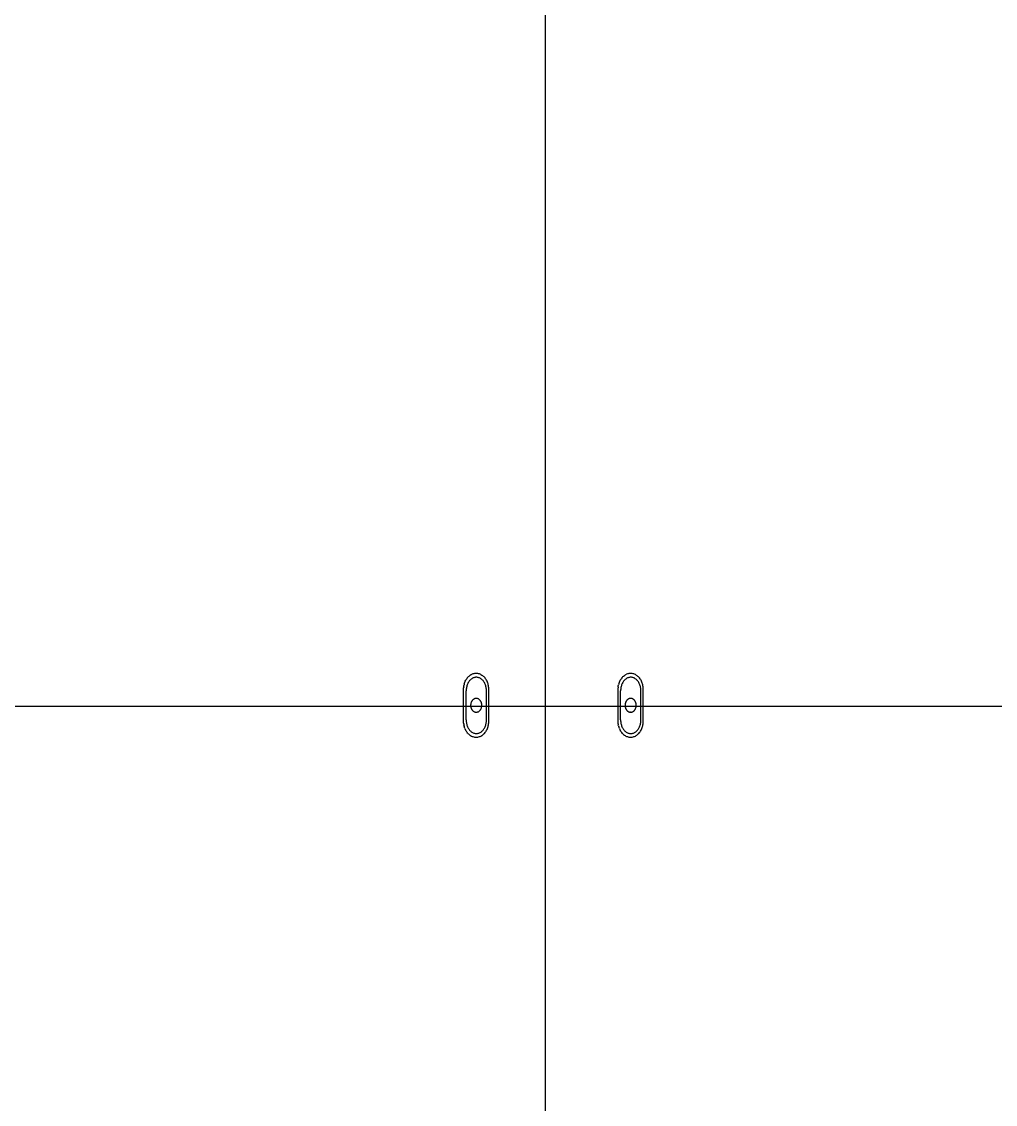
# Model space of a CAD drawing. Header units: metres. Extents: x 2754 to 3501, y 1112 to 1514.
# Drawn here: x 3341.671 to 3343.35, y 1421.043 to 1422.91 of the extents above; entities that cross this region are included whole.
import ezdxf

# ---------------------------------------------------------------- set-up
doc = ezdxf.new("R2010")
doc.units = ezdxf.units.M
doc.layers.add('AR-WALL', color=7, linetype='Continuous')

msp = doc.modelspace()

# ---------------------------------------------------------------- linework, layer by layer
at = {"layer": 'AR-WALL', "lineweight": 25}
for p, q in [((3342.57419, 1421.72894), (3342.57419, 1424.47214)), ((3342.43663, 1421.77429), (3342.43745, 1421.77571)), ((3342.43745, 1421.77571), (3342.43835, 1421.77707)), ((3342.43932, 1421.77834), (3342.43835, 1421.77707)), ((3342.43932, 1421.77834), (3342.44035, 1421.77954)), ((3342.44035, 1421.77954), (3342.44145, 1421.78065)), ((3342.44145, 1421.78065), (3342.4426, 1421.78167)), ((3342.4426, 1421.78167), (3342.4438, 1421.78259)), ((3342.44505, 1421.78342), (3342.4438, 1421.78259)), ((3342.44516, 1421.7756), (3342.44422, 1421.7747)), ((3342.44633, 1421.78414), (3342.44505, 1421.78342)), ((3342.44613, 1421.77641), (3342.44516, 1421.7756)), ((3342.44714, 1421.77714), (3342.44613, 1421.77641)), ((3342.44633, 1421.78414), (3342.44766, 1421.78476)), ((3342.44818, 1421.77778), (3342.44714, 1421.77714)), ((3342.44901, 1421.78527), (3342.44766, 1421.78476)), ((3342.44926, 1421.77833), (3342.44818, 1421.77778)), ((3342.45039, 1421.78566), (3342.44901, 1421.78527)), ((3342.45035, 1421.77878), (3342.44926, 1421.77833)), ((3342.45147, 1421.77913), (3342.45035, 1421.77878)), ((3342.45179, 1421.78595), (3342.45039, 1421.78566)), ((3342.4526, 1421.77938), (3342.45147, 1421.77913)), ((3342.45319, 1421.78612), (3342.45179, 1421.78595)), ((3342.45374, 1421.77953), (3342.4526, 1421.77938)), ((3342.45461, 1421.78618), (3342.45319, 1421.78612)), ((3342.45489, 1421.77958), (3342.45374, 1421.77953)), ((3342.45602, 1421.78612), (3342.45461, 1421.78618)), ((3342.45603, 1421.77953), (3342.45489, 1421.77958)), ((3342.45743, 1421.78595), (3342.45602, 1421.78612)), ((3342.45717, 1421.77938), (3342.45603, 1421.77953)), ((3342.4583, 1421.77913), (3342.45717, 1421.77938)), ((3342.45883, 1421.78566), (3342.45743, 1421.78595)), ((3342.45942, 1421.77878), (3342.4583, 1421.77913)), ((3342.46021, 1421.78527), (3342.45883, 1421.78566)), ((3342.46052, 1421.77833), (3342.45942, 1421.77878)), ((3342.46156, 1421.78476), (3342.46021, 1421.78527)), ((3342.46159, 1421.77778), (3342.46052, 1421.77833)), ((3342.46288, 1421.78414), (3342.46156, 1421.78476)), ((3342.46263, 1421.77714), (3342.46159, 1421.77778)), ((3342.46364, 1421.77641), (3342.46263, 1421.77714)), ((3342.46288, 1421.78414), (3342.46417, 1421.78342)), ((3342.46462, 1421.7756), (3342.46364, 1421.77641)), ((3342.46417, 1421.78342), (3342.46542, 1421.78259)), ((3342.46555, 1421.7747), (3342.46462, 1421.7756)), ((3342.46542, 1421.78259), (3342.46662, 1421.78167)), ((3342.46662, 1421.78167), (3342.46777, 1421.78065)), ((3342.46887, 1421.77954), (3342.46777, 1421.78065)), ((3342.4699, 1421.77834), (3342.46887, 1421.77954)), ((3342.47087, 1421.77707), (3342.4699, 1421.77834)), ((3342.47176, 1421.77571), (3342.47087, 1421.77707)), ((3342.47259, 1421.77429), (3342.47176, 1421.77571)), ((3342.70298, 1421.77429), (3342.7038, 1421.77571)), ((3342.7038, 1421.77571), (3342.7047, 1421.77707)), ((3342.70566, 1421.77834), (3342.7047, 1421.77707)), ((3342.70566, 1421.77834), (3342.7067, 1421.77954)), ((3342.7067, 1421.77954), (3342.70779, 1421.78065)), ((3342.70779, 1421.78065), (3342.70894, 1421.78167)), ((3342.70894, 1421.78167), (3342.71014, 1421.78259)), ((3342.71139, 1421.78342), (3342.71014, 1421.78259)), ((3342.7115, 1421.7756), (3342.71057, 1421.7747)), ((3342.71268, 1421.78414), (3342.71139, 1421.78342)), ((3342.71247, 1421.77641), (3342.7115, 1421.7756)), ((3342.71348, 1421.77714), (3342.71247, 1421.77641)), ((3342.71268, 1421.78414), (3342.714, 1421.78476)), ((3342.71453, 1421.77778), (3342.71348, 1421.77714)), ((3342.71536, 1421.78527), (3342.714, 1421.78476)), ((3342.7156, 1421.77833), (3342.71453, 1421.77778)), ((3342.71674, 1421.78566), (3342.71536, 1421.78527)), ((3342.7167, 1421.77878), (3342.7156, 1421.77833)), ((3342.71781, 1421.77913), (3342.7167, 1421.77878)), ((3342.71813, 1421.78595), (3342.71674, 1421.78566)), ((3342.71895, 1421.77938), (3342.71781, 1421.77913)), ((3342.71954, 1421.78612), (3342.71813, 1421.78595)), ((3342.72009, 1421.77953), (3342.71895, 1421.77938)), ((3342.72095, 1421.78618), (3342.71954, 1421.78612)), ((3342.72123, 1421.77958), (3342.72009, 1421.77953)), ((3342.72237, 1421.78612), (3342.72095, 1421.78618)), ((3342.72238, 1421.77953), (3342.72123, 1421.77958)), ((3342.72378, 1421.78595), (3342.72237, 1421.78612)), ((3342.72352, 1421.77938), (3342.72238, 1421.77953)), ((3342.72465, 1421.77913), (3342.72352, 1421.77938)), ((3342.72517, 1421.78566), (3342.72378, 1421.78595)), ((3342.72576, 1421.77878), (3342.72465, 1421.77913)), ((3342.72655, 1421.78527), (3342.72517, 1421.78566)), ((3342.72686, 1421.77833), (3342.72576, 1421.77878)), ((3342.7279, 1421.78476), (3342.72655, 1421.78527)), ((3342.72793, 1421.77778), (3342.72686, 1421.77833)), ((3342.72923, 1421.78414), (3342.7279, 1421.78476)), ((3342.72898, 1421.77714), (3342.72793, 1421.77778)), ((3342.72999, 1421.77641), (3342.72898, 1421.77714)), ((3342.72923, 1421.78414), (3342.73052, 1421.78342)), ((3342.73096, 1421.7756), (3342.72999, 1421.77641)), ((3342.73052, 1421.78342), (3342.73177, 1421.78259)), ((3342.73189, 1421.7747), (3342.73096, 1421.7756)), ((3342.73177, 1421.78259), (3342.73297, 1421.78167)), ((3342.73297, 1421.78167), (3342.73412, 1421.78065)), ((3342.73521, 1421.77954), (3342.73412, 1421.78065)), ((3342.73624, 1421.77834), (3342.73521, 1421.77954)), ((3342.73721, 1421.77707), (3342.73624, 1421.77834)), ((3342.73811, 1421.77571), (3342.73721, 1421.77707)), ((3342.73893, 1421.77429), (3342.73811, 1421.77571)), ((3342.43291, 1421.7421), (3342.43299, 1421.75943)), ((3342.43299, 1421.75943), (3342.43303, 1421.76118)), ((3342.43317, 1421.76293), (3342.43303, 1421.76118)), ((3342.43317, 1421.76293), (3342.4334, 1421.76465)), ((3342.4334, 1421.76465), (3342.43372, 1421.76636)), ((3342.43413, 1421.76803), (3342.43372, 1421.76636)), ((3342.43413, 1421.76803), (3342.43463, 1421.76967)), ((3342.43463, 1421.76967), (3342.43522, 1421.77126)), ((3342.43522, 1421.77126), (3342.43588, 1421.77281)), ((3342.43588, 1421.77281), (3342.43663, 1421.77429)), ((3342.43741, 1421.7575), (3342.43737, 1421.75595)), ((3342.43752, 1421.75904), (3342.43741, 1421.7575)), ((3342.43771, 1421.76056), (3342.43752, 1421.75904)), ((3342.43797, 1421.76207), (3342.43771, 1421.76056)), ((3342.4383, 1421.76355), (3342.43797, 1421.76207)), ((3342.4387, 1421.76499), (3342.4383, 1421.76355)), ((3342.43918, 1421.7664), (3342.4387, 1421.76499)), ((3342.43972, 1421.76777), (3342.43918, 1421.7664)), ((3342.44032, 1421.76908), (3342.43972, 1421.76777)), ((3342.44099, 1421.77034), (3342.44032, 1421.76908)), ((3342.44172, 1421.77153), (3342.44099, 1421.77034)), ((3342.4425, 1421.77266), (3342.44172, 1421.77153)), ((3342.44334, 1421.77372), (3342.4425, 1421.77266)), ((3342.44422, 1421.7747), (3342.44334, 1421.77372)), ((3342.46643, 1421.77372), (3342.46555, 1421.7747)), ((3342.46727, 1421.77266), (3342.46643, 1421.77372)), ((3342.46805, 1421.77153), (3342.46727, 1421.77266)), ((3342.46878, 1421.77034), (3342.46805, 1421.77153)), ((3342.46945, 1421.76908), (3342.46878, 1421.77034)), ((3342.47005, 1421.76777), (3342.46945, 1421.76908)), ((3342.47059, 1421.7664), (3342.47005, 1421.76777)), ((3342.47107, 1421.76499), (3342.47059, 1421.7664)), ((3342.47147, 1421.76355), (3342.47107, 1421.76499)), ((3342.4718, 1421.76207), (3342.47147, 1421.76355)), ((3342.47206, 1421.76056), (3342.4718, 1421.76207)), ((3342.47225, 1421.75904), (3342.47206, 1421.76056)), ((3342.47236, 1421.7575), (3342.47225, 1421.75904)), ((3342.4724, 1421.75595), (3342.47236, 1421.7575)), ((3342.47333, 1421.77281), (3342.47259, 1421.77429)), ((3342.474, 1421.77126), (3342.47333, 1421.77281)), ((3342.47459, 1421.76967), (3342.474, 1421.77126)), ((3342.47508, 1421.76803), (3342.47459, 1421.76967)), ((3342.47549, 1421.76636), (3342.47508, 1421.76803)), ((3342.47582, 1421.76465), (3342.47549, 1421.76636)), ((3342.47605, 1421.76293), (3342.47582, 1421.76465)), ((3342.47619, 1421.76118), (3342.47605, 1421.76293)), ((3342.47623, 1421.75943), (3342.47619, 1421.76118)), ((3342.47623, 1421.7421), (3342.47623, 1421.75943)), ((3342.69933, 1421.75943), (3342.69938, 1421.76118)), ((3342.69933, 1421.7421), (3342.69933, 1421.75943)), ((3342.69952, 1421.76293), (3342.69938, 1421.76118)), ((3342.69952, 1421.76293), (3342.69975, 1421.76465)), ((3342.69975, 1421.76465), (3342.70007, 1421.76636)), ((3342.70048, 1421.76803), (3342.70007, 1421.76636)), ((3342.70048, 1421.76803), (3342.70098, 1421.76967)), ((3342.70098, 1421.76967), (3342.70156, 1421.77126)), ((3342.70156, 1421.77126), (3342.70223, 1421.77281)), ((3342.70223, 1421.77281), (3342.70298, 1421.77429)), ((3342.70375, 1421.7575), (3342.70372, 1421.75595)), ((3342.70387, 1421.75904), (3342.70375, 1421.7575)), ((3342.70405, 1421.76056), (3342.70387, 1421.75904)), ((3342.70431, 1421.76207), (3342.70405, 1421.76056)), ((3342.70465, 1421.76355), (3342.70431, 1421.76207)), ((3342.70505, 1421.76499), (3342.70465, 1421.76355)), ((3342.70552, 1421.7664), (3342.70505, 1421.76499)), ((3342.70606, 1421.76777), (3342.70552, 1421.7664)), ((3342.70667, 1421.76908), (3342.70606, 1421.76777)), ((3342.70734, 1421.77034), (3342.70667, 1421.76908)), ((3342.70806, 1421.77153), (3342.70734, 1421.77034)), ((3342.70885, 1421.77266), (3342.70806, 1421.77153)), ((3342.70968, 1421.77372), (3342.70885, 1421.77266)), ((3342.71057, 1421.7747), (3342.70968, 1421.77372)), ((3342.73278, 1421.77372), (3342.73189, 1421.7747)), ((3342.73362, 1421.77266), (3342.73278, 1421.77372)), ((3342.7344, 1421.77153), (3342.73362, 1421.77266)), ((3342.73513, 1421.77034), (3342.7344, 1421.77153)), ((3342.73579, 1421.76908), (3342.73513, 1421.77034)), ((3342.7364, 1421.76777), (3342.73579, 1421.76908)), ((3342.73694, 1421.7664), (3342.7364, 1421.76777)), ((3342.73741, 1421.76499), (3342.73694, 1421.7664)), ((3342.73782, 1421.76355), (3342.73741, 1421.76499)), ((3342.73815, 1421.76207), (3342.73782, 1421.76355)), ((3342.73841, 1421.76056), (3342.73815, 1421.76207)), ((3342.7386, 1421.75904), (3342.73841, 1421.76056)), ((3342.73871, 1421.7575), (3342.7386, 1421.75904)), ((3342.73875, 1421.75595), (3342.73871, 1421.7575)), ((3342.73968, 1421.77281), (3342.73893, 1421.77429)), ((3342.74035, 1421.77126), (3342.73968, 1421.77281)), ((3342.74093, 1421.76967), (3342.74035, 1421.77126)), ((3342.74143, 1421.76803), (3342.74093, 1421.76967)), ((3342.74184, 1421.76636), (3342.74143, 1421.76803)), ((3342.74216, 1421.76465), (3342.74184, 1421.76636)), ((3342.74239, 1421.76293), (3342.74216, 1421.76465)), ((3342.74253, 1421.76118), (3342.74239, 1421.76293)), ((3342.74258, 1421.75943), (3342.74253, 1421.76118)), ((3342.74258, 1421.7421), (3342.74258, 1421.75943)), ((3342.43285, 1421.73355), (3342.43291, 1421.7421)), ((3342.43285, 1421.73355), (3342.43285, 1421.7421)), ((3342.43285, 1421.7421), (3342.43291, 1421.7421)), ((3342.43291, 1421.7421), (3342.43299, 1421.7421)), ((3342.43291, 1421.73355), (3342.43291, 1421.7421)), ((3342.43737, 1421.70607), (3342.43737, 1421.75595)), ((3342.44668, 1421.73781), (3342.44635, 1421.73715)), ((3342.44671, 1421.73781), (3342.44638, 1421.73715)), ((3342.44705, 1421.73844), (3342.44668, 1421.73781)), ((3342.44708, 1421.73844), (3342.44671, 1421.73781)), ((3342.44744, 1421.73904), (3342.44705, 1421.73844)), ((3342.44748, 1421.73904), (3342.44708, 1421.73844)), ((3342.44787, 1421.73961), (3342.44744, 1421.73904)), ((3342.44791, 1421.73961), (3342.44748, 1421.73904)), ((3342.44833, 1421.74014), (3342.44787, 1421.73961)), ((3342.44836, 1421.74014), (3342.44791, 1421.73961)), ((3342.44882, 1421.74064), (3342.44833, 1421.74014)), ((3342.44885, 1421.74064), (3342.44836, 1421.74014)), ((3342.44933, 1421.74109), (3342.44882, 1421.74064)), ((3342.44936, 1421.74109), (3342.44885, 1421.74064)), ((3342.44986, 1421.7415), (3342.44933, 1421.74109)), ((3342.4499, 1421.7415), (3342.44936, 1421.74109)), ((3342.4499, 1421.7415), (3342.44986, 1421.7415)), ((3342.45042, 1421.74187), (3342.4499, 1421.7415)), ((3342.45045, 1421.74187), (3342.45042, 1421.74187)), ((3342.45099, 1421.74219), (3342.45045, 1421.74187)), ((3342.45102, 1421.74219), (3342.45099, 1421.74219)), ((3342.45158, 1421.74246), (3342.45102, 1421.74219)), ((3342.45161, 1421.74246), (3342.45158, 1421.74246)), ((3342.45218, 1421.74269), (3342.45161, 1421.74246)), ((3342.45221, 1421.74269), (3342.45218, 1421.74269)), ((3342.4528, 1421.74286), (3342.45221, 1421.74269)), ((3342.45283, 1421.74286), (3342.4528, 1421.74286)), ((3342.45342, 1421.74299), (3342.45283, 1421.74286)), ((3342.45345, 1421.74299), (3342.45342, 1421.74299)), ((3342.45404, 1421.74307), (3342.45345, 1421.74299)), ((3342.45407, 1421.74307), (3342.45404, 1421.74307)), ((3342.45467, 1421.74309), (3342.45407, 1421.74307)), ((3342.4547, 1421.74309), (3342.45467, 1421.74309)), ((3342.45533, 1421.74307), (3342.4547, 1421.74309)), ((3342.45596, 1421.74299), (3342.45533, 1421.74307)), ((3342.45658, 1421.74286), (3342.45596, 1421.74299)), ((3342.45719, 1421.74269), (3342.45658, 1421.74286)), ((3342.45779, 1421.74246), (3342.45719, 1421.74269)), ((3342.45838, 1421.74219), (3342.45779, 1421.74246)), ((3342.45895, 1421.74187), (3342.45838, 1421.74219)), ((3342.45951, 1421.7415), (3342.45895, 1421.74187)), ((3342.46004, 1421.74109), (3342.45951, 1421.7415)), ((3342.46055, 1421.74064), (3342.46004, 1421.74109)), ((3342.46104, 1421.74014), (3342.46055, 1421.74064)), ((3342.4615, 1421.73961), (3342.46104, 1421.74014)), ((3342.46193, 1421.73904), (3342.4615, 1421.73961)), ((3342.46232, 1421.73844), (3342.46193, 1421.73904)), ((3342.46269, 1421.73781), (3342.46232, 1421.73844)), ((3342.46302, 1421.73715), (3342.46269, 1421.73781)), ((3342.4724, 1421.70607), (3342.4724, 1421.75595)), ((3342.47626, 1421.73496), (3342.47623, 1421.7421)), ((3342.69926, 1421.7421), (3342.6992, 1421.7421)), ((3342.6992, 1421.73355), (3342.6992, 1421.7421)), ((3342.69933, 1421.7421), (3342.69926, 1421.7421)), ((3342.69926, 1421.73355), (3342.69926, 1421.7421)), ((3342.69933, 1421.73355), (3342.69933, 1421.7421)), ((3342.70372, 1421.70607), (3342.70372, 1421.75595)), ((3342.71302, 1421.73781), (3342.71269, 1421.73715)), ((3342.71306, 1421.73781), (3342.71272, 1421.73715)), ((3342.71339, 1421.73844), (3342.71302, 1421.73781)), ((3342.71342, 1421.73844), (3342.71306, 1421.73781)), ((3342.71379, 1421.73904), (3342.71339, 1421.73844)), ((3342.71382, 1421.73904), (3342.71342, 1421.73844)), ((3342.71422, 1421.73961), (3342.71379, 1421.73904)), ((3342.71425, 1421.73961), (3342.71382, 1421.73904)), ((3342.71468, 1421.74014), (3342.71422, 1421.73961)), ((3342.71471, 1421.74014), (3342.71425, 1421.73961)), ((3342.71516, 1421.74064), (3342.71468, 1421.74014)), ((3342.7152, 1421.74064), (3342.71471, 1421.74014)), ((3342.71568, 1421.74109), (3342.71516, 1421.74064)), ((3342.71571, 1421.74109), (3342.7152, 1421.74064)), ((3342.71621, 1421.7415), (3342.71568, 1421.74109)), ((3342.71624, 1421.7415), (3342.71571, 1421.74109)), ((3342.71624, 1421.7415), (3342.71621, 1421.7415)), ((3342.71676, 1421.74187), (3342.71624, 1421.7415)), ((3342.7168, 1421.74187), (3342.71676, 1421.74187)), ((3342.71734, 1421.74219), (3342.7168, 1421.74187)), ((3342.71737, 1421.74219), (3342.71734, 1421.74219)), ((3342.71793, 1421.74246), (3342.71737, 1421.74219)), ((3342.71796, 1421.74246), (3342.71793, 1421.74246)), ((3342.71853, 1421.74269), (3342.71796, 1421.74246)), ((3342.71856, 1421.74269), (3342.71853, 1421.74269)), ((3342.71914, 1421.74286), (3342.71856, 1421.74269)), ((3342.71917, 1421.74286), (3342.71914, 1421.74286)), ((3342.71976, 1421.74299), (3342.71917, 1421.74286)), ((3342.71979, 1421.74299), (3342.71976, 1421.74299)), ((3342.72039, 1421.74307), (3342.71979, 1421.74299)), ((3342.72042, 1421.74307), (3342.72039, 1421.74307)), ((3342.72102, 1421.74309), (3342.72042, 1421.74307)), ((3342.72105, 1421.74309), (3342.72102, 1421.74309)), ((3342.72167, 1421.74307), (3342.72105, 1421.74309)), ((3342.7223, 1421.74299), (3342.72167, 1421.74307)), ((3342.72292, 1421.74286), (3342.7223, 1421.74299)), ((3342.72353, 1421.74269), (3342.72292, 1421.74286)), ((3342.72413, 1421.74246), (3342.72353, 1421.74269)), ((3342.72472, 1421.74219), (3342.72413, 1421.74246)), ((3342.7253, 1421.74187), (3342.72472, 1421.74219)), ((3342.72585, 1421.7415), (3342.7253, 1421.74187)), ((3342.72638, 1421.74109), (3342.72585, 1421.7415)), ((3342.7269, 1421.74064), (3342.72638, 1421.74109)), ((3342.72738, 1421.74014), (3342.7269, 1421.74064)), ((3342.72784, 1421.73961), (3342.72738, 1421.74014)), ((3342.72827, 1421.73904), (3342.72784, 1421.73961)), ((3342.72867, 1421.73844), (3342.72827, 1421.73904)), ((3342.72904, 1421.73781), (3342.72867, 1421.73844)), ((3342.72937, 1421.73715), (3342.72904, 1421.73781)), ((3342.73875, 1421.70607), (3342.73875, 1421.75595)), ((3342.74258, 1421.73355), (3342.74258, 1421.7421)), ((3347.70713, 1421.72894), (3338.65084, 1421.72894)), ((3342.43285, 1421.73355), (3342.43291, 1421.73355)), ((3342.43293, 1421.73257), (3342.43285, 1421.73355)), ((3342.43285, 1421.72922), (3342.43289, 1421.73091)), ((3342.43285, 1421.72464), (3342.43285, 1421.72922)), ((3342.43291, 1421.72922), (3342.43285, 1421.72922)), ((3342.43285, 1421.72464), (3342.43291, 1421.72464)), ((3342.43289, 1421.73091), (3342.43291, 1421.73192)), ((3342.43291, 1421.7299), (3342.43289, 1421.73091)), ((3342.43291, 1421.73355), (3342.43299, 1421.73355)), ((3342.43293, 1421.73257), (3342.43291, 1421.73355)), ((3342.43291, 1421.73192), (3342.43293, 1421.73257)), ((3342.43295, 1421.73091), (3342.43291, 1421.73192)), ((3342.43293, 1421.72925), (3342.43291, 1421.7299)), ((3342.43291, 1421.72922), (3342.43291, 1421.7299)), ((3342.43291, 1421.72464), (3342.43291, 1421.72922)), ((3342.43299, 1421.72922), (3342.43291, 1421.72922)), ((3342.43291, 1421.72464), (3342.43299, 1421.72464)), ((3342.43293, 1421.73257), (3342.43299, 1421.73327)), ((3342.43295, 1421.73091), (3342.43299, 1421.73238)), ((3342.43299, 1421.72944), (3342.43295, 1421.73091)), ((3342.43299, 1421.72922), (3342.43299, 1421.72944)), ((3342.43299, 1421.72464), (3342.43299, 1421.72922)), ((3342.43299, 1421.70298), (3342.43299, 1421.72464)), ((3342.44508, 1421.73198), (3342.44506, 1421.73121)), ((3342.44506, 1421.73121), (3342.44508, 1421.73043)), ((3342.44514, 1421.73276), (3342.44508, 1421.73198)), ((3342.44508, 1421.73043), (3342.44514, 1421.72966)), ((3342.44511, 1421.73198), (3342.44509, 1421.73121)), ((3342.44509, 1421.73121), (3342.44511, 1421.73043)), ((3342.44517, 1421.73276), (3342.44511, 1421.73198)), ((3342.44511, 1421.73043), (3342.44517, 1421.72966)), ((3342.44524, 1421.73353), (3342.44514, 1421.73276)), ((3342.44514, 1421.72966), (3342.44524, 1421.72889)), ((3342.44528, 1421.73353), (3342.44517, 1421.73276)), ((3342.44517, 1421.72966), (3342.44528, 1421.72889)), ((3342.44539, 1421.73428), (3342.44524, 1421.73353)), ((3342.44524, 1421.72889), (3342.44539, 1421.72813)), ((3342.44542, 1421.73428), (3342.44528, 1421.73353)), ((3342.44528, 1421.72889), (3342.44542, 1421.72813)), ((3342.44557, 1421.73503), (3342.44539, 1421.73428)), ((3342.44539, 1421.72813), (3342.44557, 1421.72739)), ((3342.4456, 1421.73503), (3342.44542, 1421.73428)), ((3342.44542, 1421.72813), (3342.4456, 1421.72739)), ((3342.44579, 1421.73576), (3342.44557, 1421.73503)), ((3342.44557, 1421.72739), (3342.44579, 1421.72666)), ((3342.44582, 1421.73576), (3342.4456, 1421.73503)), ((3342.4456, 1421.72739), (3342.44582, 1421.72666)), ((3342.44605, 1421.73646), (3342.44579, 1421.73576)), ((3342.44579, 1421.72666), (3342.44605, 1421.72595)), ((3342.44608, 1421.73646), (3342.44582, 1421.73576)), ((3342.44582, 1421.72666), (3342.44608, 1421.72595)), ((3342.44635, 1421.73715), (3342.44605, 1421.73646)), ((3342.44605, 1421.72595), (3342.44635, 1421.72526)), ((3342.44638, 1421.73715), (3342.44608, 1421.73646)), ((3342.44608, 1421.72595), (3342.44638, 1421.72526)), ((3342.44635, 1421.72526), (3342.44668, 1421.7246)), ((3342.44638, 1421.72526), (3342.44671, 1421.7246)), ((3342.44668, 1421.7246), (3342.44705, 1421.72397)), ((3342.44671, 1421.7246), (3342.44708, 1421.72397)), ((3342.44705, 1421.72397), (3342.44744, 1421.72337)), ((3342.44708, 1421.72397), (3342.44748, 1421.72337)), ((3342.44744, 1421.72337), (3342.44787, 1421.7228)), ((3342.44748, 1421.72337), (3342.44791, 1421.7228)), ((3342.44787, 1421.7228), (3342.44833, 1421.72227)), ((3342.44791, 1421.7228), (3342.44836, 1421.72227)), ((3342.44833, 1421.72227), (3342.44882, 1421.72178)), ((3342.44836, 1421.72227), (3342.44885, 1421.72178)), ((3342.44882, 1421.72178), (3342.44933, 1421.72133)), ((3342.44885, 1421.72178), (3342.44936, 1421.72133)), ((3342.44933, 1421.72133), (3342.44986, 1421.72091)), ((3342.44936, 1421.72133), (3342.4499, 1421.72091)), ((3342.44986, 1421.72091), (3342.4499, 1421.72091)), ((3342.4499, 1421.72091), (3342.45042, 1421.72055)), ((3342.45042, 1421.72055), (3342.45045, 1421.72055)), ((3342.45045, 1421.72055), (3342.45099, 1421.72023)), ((3342.45099, 1421.72023), (3342.45102, 1421.72023)), ((3342.45102, 1421.72023), (3342.45158, 1421.71995)), ((3342.45158, 1421.71995), (3342.45161, 1421.71995)), ((3342.45161, 1421.71995), (3342.45218, 1421.71973)), ((3342.45218, 1421.71973), (3342.45221, 1421.71973)), ((3342.45221, 1421.71973), (3342.4528, 1421.71955)), ((3342.45283, 1421.71955), (3342.4528, 1421.71955)), ((3342.45283, 1421.71955), (3342.45342, 1421.71942)), ((3342.45345, 1421.71942), (3342.45342, 1421.71942)), ((3342.45345, 1421.71942), (3342.45404, 1421.71935)), ((3342.45407, 1421.71935), (3342.45404, 1421.71935)), ((3342.45407, 1421.71935), (3342.45467, 1421.71932)), ((3342.4547, 1421.71932), (3342.45467, 1421.71932)), ((3342.4547, 1421.71932), (3342.45533, 1421.71935)), ((3342.45533, 1421.71935), (3342.45596, 1421.71942)), ((3342.45596, 1421.71942), (3342.45658, 1421.71955)), ((3342.45658, 1421.71955), (3342.45719, 1421.71973)), ((3342.45719, 1421.71973), (3342.45779, 1421.71995)), ((3342.45779, 1421.71995), (3342.45838, 1421.72023)), ((3342.45838, 1421.72023), (3342.45895, 1421.72055)), ((3342.45895, 1421.72055), (3342.45951, 1421.72091)), ((3342.45951, 1421.72091), (3342.46004, 1421.72133)), ((3342.46004, 1421.72133), (3342.46055, 1421.72178)), ((3342.46055, 1421.72178), (3342.46104, 1421.72227)), ((3342.46104, 1421.72227), (3342.4615, 1421.7228)), ((3342.4615, 1421.7228), (3342.46193, 1421.72337)), ((3342.46193, 1421.72337), (3342.46232, 1421.72397)), ((3342.46232, 1421.72397), (3342.46269, 1421.7246)), ((3342.46269, 1421.7246), (3342.46302, 1421.72526)), ((3342.46332, 1421.73646), (3342.46302, 1421.73715)), ((3342.46302, 1421.72526), (3342.46332, 1421.72595)), ((3342.46358, 1421.73576), (3342.46332, 1421.73646)), ((3342.46332, 1421.72595), (3342.46358, 1421.72666)), ((3342.4638, 1421.73503), (3342.46358, 1421.73576)), ((3342.46358, 1421.72666), (3342.4638, 1421.72739)), ((3342.46398, 1421.73428), (3342.4638, 1421.73503)), ((3342.4638, 1421.72739), (3342.46398, 1421.72813)), ((3342.46413, 1421.73353), (3342.46398, 1421.73428)), ((3342.46398, 1421.72813), (3342.46413, 1421.72889)), ((3342.46423, 1421.73276), (3342.46413, 1421.73353)), ((3342.46413, 1421.72889), (3342.46423, 1421.72966)), ((3342.46429, 1421.73198), (3342.46423, 1421.73276)), ((3342.46423, 1421.72966), (3342.46429, 1421.73043)), ((3342.46431, 1421.73121), (3342.46429, 1421.73198)), ((3342.46429, 1421.73043), (3342.46431, 1421.73121)), ((3342.47623, 1421.73488), (3342.47626, 1421.73496)), ((3342.47623, 1421.73355), (3342.47623, 1421.73488)), ((3342.47623, 1421.72922), (3342.47623, 1421.73355)), ((3342.47623, 1421.72464), (3342.47623, 1421.72922)), ((3342.47623, 1421.70298), (3342.47623, 1421.72464)), ((3342.57419, 1417.91894), (3342.57419, 1421.72894)), ((3342.6992, 1421.72922), (3342.6992, 1421.73355)), ((3342.69926, 1421.73355), (3342.6992, 1421.73355)), ((3342.6992, 1421.72464), (3342.6992, 1421.72922)), ((3342.69926, 1421.72922), (3342.6992, 1421.72922)), ((3342.69926, 1421.72464), (3342.6992, 1421.72464)), ((3342.69926, 1421.72922), (3342.69926, 1421.73355)), ((3342.69933, 1421.73355), (3342.69926, 1421.73355)), ((3342.69926, 1421.72464), (3342.69926, 1421.72922)), ((3342.69933, 1421.72922), (3342.69926, 1421.72922)), ((3342.69933, 1421.72464), (3342.69926, 1421.72464)), ((3342.69933, 1421.72922), (3342.69933, 1421.73355)), ((3342.69933, 1421.72464), (3342.69933, 1421.72922)), ((3342.69933, 1421.70298), (3342.69933, 1421.72464)), ((3342.71143, 1421.73198), (3342.7114, 1421.73121)), ((3342.7114, 1421.73121), (3342.71143, 1421.73043)), ((3342.71149, 1421.73276), (3342.71143, 1421.73198)), ((3342.71143, 1421.73043), (3342.71149, 1421.72966)), ((3342.71146, 1421.73198), (3342.71144, 1421.73121)), ((3342.71144, 1421.73121), (3342.71146, 1421.73043)), ((3342.71152, 1421.73276), (3342.71146, 1421.73198)), ((3342.71146, 1421.73043), (3342.71152, 1421.72966)), ((3342.71159, 1421.73353), (3342.71149, 1421.73276)), ((3342.71149, 1421.72966), (3342.71159, 1421.72889)), ((3342.71162, 1421.73353), (3342.71152, 1421.73276)), ((3342.71152, 1421.72966), (3342.71162, 1421.72889)), ((3342.71173, 1421.73428), (3342.71159, 1421.73353)), ((3342.71159, 1421.72889), (3342.71173, 1421.72813)), ((3342.71176, 1421.73428), (3342.71162, 1421.73353)), ((3342.71162, 1421.72889), (3342.71176, 1421.72813)), ((3342.71191, 1421.73503), (3342.71173, 1421.73428)), ((3342.71173, 1421.72813), (3342.71191, 1421.72739)), ((3342.71195, 1421.73503), (3342.71176, 1421.73428)), ((3342.71176, 1421.72813), (3342.71195, 1421.72739)), ((3342.71214, 1421.73576), (3342.71191, 1421.73503)), ((3342.71191, 1421.72739), (3342.71214, 1421.72666)), ((3342.71217, 1421.73576), (3342.71195, 1421.73503)), ((3342.71195, 1421.72739), (3342.71217, 1421.72666)), ((3342.7124, 1421.73646), (3342.71214, 1421.73576)), ((3342.71214, 1421.72666), (3342.7124, 1421.72595)), ((3342.71243, 1421.73646), (3342.71217, 1421.73576)), ((3342.71217, 1421.72666), (3342.71243, 1421.72595)), ((3342.71269, 1421.73715), (3342.7124, 1421.73646)), ((3342.7124, 1421.72595), (3342.71269, 1421.72526)), ((3342.71272, 1421.73715), (3342.71243, 1421.73646)), ((3342.71243, 1421.72595), (3342.71272, 1421.72526)), ((3342.71269, 1421.72526), (3342.71302, 1421.7246)), ((3342.71272, 1421.72526), (3342.71306, 1421.7246)), ((3342.71302, 1421.7246), (3342.71339, 1421.72397)), ((3342.71306, 1421.7246), (3342.71342, 1421.72397)), ((3342.71339, 1421.72397), (3342.71379, 1421.72337)), ((3342.71342, 1421.72397), (3342.71382, 1421.72337)), ((3342.71379, 1421.72337), (3342.71422, 1421.7228)), ((3342.71382, 1421.72337), (3342.71425, 1421.7228)), ((3342.71422, 1421.7228), (3342.71468, 1421.72227)), ((3342.71425, 1421.7228), (3342.71471, 1421.72227)), ((3342.71468, 1421.72227), (3342.71516, 1421.72178)), ((3342.71471, 1421.72227), (3342.7152, 1421.72178)), ((3342.71516, 1421.72178), (3342.71568, 1421.72133)), ((3342.7152, 1421.72178), (3342.71571, 1421.72133)), ((3342.71568, 1421.72133), (3342.71621, 1421.72091)), ((3342.71571, 1421.72133), (3342.71624, 1421.72091)), ((3342.71621, 1421.72091), (3342.71624, 1421.72091)), ((3342.71624, 1421.72091), (3342.71676, 1421.72055)), ((3342.71676, 1421.72055), (3342.7168, 1421.72055)), ((3342.7168, 1421.72055), (3342.71734, 1421.72023)), ((3342.71734, 1421.72023), (3342.71737, 1421.72023)), ((3342.71737, 1421.72023), (3342.71793, 1421.71995)), ((3342.71793, 1421.71995), (3342.71796, 1421.71995)), ((3342.71796, 1421.71995), (3342.71853, 1421.71973)), ((3342.71853, 1421.71973), (3342.71856, 1421.71973)), ((3342.71856, 1421.71973), (3342.71914, 1421.71955)), ((3342.71917, 1421.71955), (3342.71914, 1421.71955)), ((3342.71917, 1421.71955), (3342.71976, 1421.71942)), ((3342.71979, 1421.71942), (3342.71976, 1421.71942)), ((3342.71979, 1421.71942), (3342.72039, 1421.71935)), ((3342.72042, 1421.71935), (3342.72039, 1421.71935)), ((3342.72042, 1421.71935), (3342.72102, 1421.71932)), ((3342.72105, 1421.71932), (3342.72102, 1421.71932)), ((3342.72105, 1421.71932), (3342.72167, 1421.71935)), ((3342.72167, 1421.71935), (3342.7223, 1421.71942)), ((3342.7223, 1421.71942), (3342.72292, 1421.71955)), ((3342.72292, 1421.71955), (3342.72353, 1421.71973)), ((3342.72353, 1421.71973), (3342.72413, 1421.71995)), ((3342.72413, 1421.71995), (3342.72472, 1421.72023)), ((3342.72472, 1421.72023), (3342.7253, 1421.72055)), ((3342.7253, 1421.72055), (3342.72585, 1421.72091)), ((3342.72585, 1421.72091), (3342.72638, 1421.72133)), ((3342.72638, 1421.72133), (3342.7269, 1421.72178)), ((3342.7269, 1421.72178), (3342.72738, 1421.72227)), ((3342.72738, 1421.72227), (3342.72784, 1421.7228)), ((3342.72784, 1421.7228), (3342.72827, 1421.72337)), ((3342.72827, 1421.72337), (3342.72867, 1421.72397)), ((3342.72867, 1421.72397), (3342.72904, 1421.7246)), ((3342.72904, 1421.7246), (3342.72937, 1421.72526)), ((3342.72966, 1421.73646), (3342.72937, 1421.73715)), ((3342.72937, 1421.72526), (3342.72966, 1421.72595)), ((3342.72992, 1421.73576), (3342.72966, 1421.73646)), ((3342.72966, 1421.72595), (3342.72992, 1421.72666)), ((3342.73015, 1421.73503), (3342.72992, 1421.73576)), ((3342.72992, 1421.72666), (3342.73015, 1421.72739)), ((3342.73033, 1421.73428), (3342.73015, 1421.73503)), ((3342.73015, 1421.72739), (3342.73033, 1421.72813)), ((3342.73047, 1421.73353), (3342.73033, 1421.73428)), ((3342.73033, 1421.72813), (3342.73047, 1421.72889)), ((3342.73057, 1421.73276), (3342.73047, 1421.73353)), ((3342.73047, 1421.72889), (3342.73057, 1421.72966)), ((3342.73064, 1421.73198), (3342.73057, 1421.73276)), ((3342.73057, 1421.72966), (3342.73064, 1421.73043)), ((3342.73066, 1421.73121), (3342.73064, 1421.73198)), ((3342.73064, 1421.73043), (3342.73066, 1421.73121)), ((3342.74258, 1421.72922), (3342.74258, 1421.73355)), ((3342.74258, 1421.72464), (3342.74258, 1421.72922)), ((3342.74258, 1421.70298), (3342.74258, 1421.72464)), ((3342.43303, 1421.70123), (3342.43299, 1421.70298)), ((3342.43317, 1421.69949), (3342.43303, 1421.70123)), ((3342.43737, 1421.70607), (3342.43741, 1421.70452)), ((3342.43741, 1421.70452), (3342.43752, 1421.70298)), ((3342.43752, 1421.70298), (3342.43771, 1421.70146)), ((3342.43771, 1421.70146), (3342.43797, 1421.69995)), ((3342.4718, 1421.69995), (3342.47206, 1421.70146)), ((3342.47206, 1421.70146), (3342.47225, 1421.70298)), ((3342.47225, 1421.70298), (3342.47236, 1421.70452)), ((3342.47236, 1421.70452), (3342.4724, 1421.70607)), ((3342.47605, 1421.69949), (3342.47619, 1421.70123)), ((3342.47619, 1421.70123), (3342.47623, 1421.70298)), ((3342.69938, 1421.70123), (3342.69933, 1421.70298)), ((3342.69952, 1421.69949), (3342.69938, 1421.70123)), ((3342.70372, 1421.70607), (3342.70375, 1421.70452)), ((3342.70375, 1421.70452), (3342.70387, 1421.70298)), ((3342.70387, 1421.70298), (3342.70405, 1421.70146)), ((3342.70405, 1421.70146), (3342.70431, 1421.69995)), ((3342.73815, 1421.69995), (3342.73841, 1421.70146)), ((3342.73841, 1421.70146), (3342.7386, 1421.70298)), ((3342.7386, 1421.70298), (3342.73871, 1421.70452)), ((3342.73871, 1421.70452), (3342.73875, 1421.70607)), ((3342.74239, 1421.69949), (3342.74253, 1421.70123)), ((3342.74253, 1421.70123), (3342.74258, 1421.70298)), ((3342.43317, 1421.69949), (3342.4334, 1421.69776)), ((3342.43372, 1421.69606), (3342.4334, 1421.69776)), ((3342.43372, 1421.69606), (3342.43413, 1421.69438)), ((3342.43463, 1421.69275), (3342.43413, 1421.69438)), ((3342.43522, 1421.69115), (3342.43463, 1421.69275)), ((3342.43522, 1421.69115), (3342.43588, 1421.68961)), ((3342.43588, 1421.68961), (3342.43663, 1421.68812)), ((3342.43745, 1421.6867), (3342.43663, 1421.68812)), ((3342.43835, 1421.68535), (3342.43745, 1421.6867)), ((3342.43797, 1421.69995), (3342.4383, 1421.69847)), ((3342.4383, 1421.69847), (3342.4387, 1421.69703)), ((3342.43932, 1421.68407), (3342.43835, 1421.68535)), ((3342.4387, 1421.69703), (3342.43918, 1421.69562)), ((3342.43918, 1421.69562), (3342.43972, 1421.69425)), ((3342.44035, 1421.68287), (3342.43932, 1421.68407)), ((3342.43972, 1421.69425), (3342.44032, 1421.69294)), ((3342.44032, 1421.69294), (3342.44099, 1421.69168)), ((3342.44035, 1421.68287), (3342.44145, 1421.68176)), ((3342.44099, 1421.69168), (3342.44172, 1421.69049)), ((3342.44145, 1421.68176), (3342.4426, 1421.68074)), ((3342.44172, 1421.69049), (3342.4425, 1421.68936)), ((3342.4425, 1421.68936), (3342.44334, 1421.6883)), ((3342.44334, 1421.6883), (3342.44422, 1421.68732)), ((3342.44422, 1421.68732), (3342.44516, 1421.68642)), ((3342.44516, 1421.68642), (3342.44613, 1421.6856)), ((3342.44613, 1421.6856), (3342.44714, 1421.68488)), ((3342.44714, 1421.68488), (3342.44818, 1421.68424)), ((3342.44818, 1421.68424), (3342.44926, 1421.68369)), ((3342.44926, 1421.68369), (3342.45035, 1421.68324)), ((3342.45035, 1421.68324), (3342.45147, 1421.68289)), ((3342.45147, 1421.68289), (3342.4526, 1421.68264)), ((3342.4526, 1421.68264), (3342.45374, 1421.68249)), ((3342.45374, 1421.68249), (3342.45489, 1421.68244)), ((3342.45489, 1421.68244), (3342.45603, 1421.68249)), ((3342.45603, 1421.68249), (3342.45717, 1421.68264)), ((3342.45717, 1421.68264), (3342.4583, 1421.68289)), ((3342.4583, 1421.68289), (3342.45942, 1421.68324)), ((3342.45942, 1421.68324), (3342.46052, 1421.68369)), ((3342.46052, 1421.68369), (3342.46159, 1421.68424)), ((3342.46159, 1421.68424), (3342.46263, 1421.68488)), ((3342.46263, 1421.68488), (3342.46364, 1421.6856)), ((3342.46364, 1421.6856), (3342.46462, 1421.68642)), ((3342.46462, 1421.68642), (3342.46555, 1421.68732)), ((3342.46555, 1421.68732), (3342.46643, 1421.6883)), ((3342.46643, 1421.6883), (3342.46727, 1421.68936)), ((3342.46662, 1421.68074), (3342.46777, 1421.68176)), ((3342.46727, 1421.68936), (3342.46805, 1421.69049)), ((3342.46777, 1421.68176), (3342.46887, 1421.68287)), ((3342.46805, 1421.69049), (3342.46878, 1421.69168)), ((3342.46878, 1421.69168), (3342.46945, 1421.69294)), ((3342.46887, 1421.68287), (3342.4699, 1421.68407)), ((3342.46945, 1421.69294), (3342.47005, 1421.69425)), ((3342.4699, 1421.68407), (3342.47087, 1421.68535)), ((3342.47005, 1421.69425), (3342.47059, 1421.69562)), ((3342.47059, 1421.69562), (3342.47107, 1421.69703)), ((3342.47087, 1421.68535), (3342.47176, 1421.6867)), ((3342.47107, 1421.69703), (3342.47147, 1421.69847)), ((3342.47147, 1421.69847), (3342.4718, 1421.69995)), ((3342.47176, 1421.6867), (3342.47259, 1421.68812)), ((3342.47259, 1421.68812), (3342.47333, 1421.68961)), ((3342.47333, 1421.68961), (3342.474, 1421.69115)), ((3342.474, 1421.69115), (3342.47459, 1421.69275)), ((3342.47459, 1421.69275), (3342.47508, 1421.69438)), ((3342.47508, 1421.69438), (3342.47549, 1421.69606)), ((3342.47549, 1421.69606), (3342.47582, 1421.69776)), ((3342.47582, 1421.69776), (3342.47605, 1421.69949)), ((3342.69952, 1421.69949), (3342.69975, 1421.69776)), ((3342.70007, 1421.69606), (3342.69975, 1421.69776)), ((3342.70007, 1421.69606), (3342.70048, 1421.69438)), ((3342.70098, 1421.69275), (3342.70048, 1421.69438)), ((3342.70156, 1421.69115), (3342.70098, 1421.69275)), ((3342.70156, 1421.69115), (3342.70223, 1421.68961)), ((3342.70223, 1421.68961), (3342.70298, 1421.68812)), ((3342.7038, 1421.6867), (3342.70298, 1421.68812)), ((3342.7047, 1421.68535), (3342.7038, 1421.6867)), ((3342.70431, 1421.69995), (3342.70465, 1421.69847)), ((3342.70465, 1421.69847), (3342.70505, 1421.69703)), ((3342.70566, 1421.68407), (3342.7047, 1421.68535)), ((3342.70505, 1421.69703), (3342.70552, 1421.69562)), ((3342.70552, 1421.69562), (3342.70606, 1421.69425)), ((3342.7067, 1421.68287), (3342.70566, 1421.68407)), ((3342.70606, 1421.69425), (3342.70667, 1421.69294)), ((3342.70667, 1421.69294), (3342.70734, 1421.69168)), ((3342.7067, 1421.68287), (3342.70779, 1421.68176)), ((3342.70734, 1421.69168), (3342.70806, 1421.69049)), ((3342.70779, 1421.68176), (3342.70894, 1421.68074)), ((3342.70806, 1421.69049), (3342.70885, 1421.68936)), ((3342.70885, 1421.68936), (3342.70968, 1421.6883)), ((3342.70968, 1421.6883), (3342.71057, 1421.68732)), ((3342.71057, 1421.68732), (3342.7115, 1421.68642)), ((3342.7115, 1421.68642), (3342.71247, 1421.6856)), ((3342.71247, 1421.6856), (3342.71348, 1421.68488)), ((3342.71348, 1421.68488), (3342.71453, 1421.68424)), ((3342.71453, 1421.68424), (3342.7156, 1421.68369)), ((3342.7156, 1421.68369), (3342.7167, 1421.68324)), ((3342.7167, 1421.68324), (3342.71781, 1421.68289)), ((3342.71781, 1421.68289), (3342.71895, 1421.68264)), ((3342.71895, 1421.68264), (3342.72009, 1421.68249)), ((3342.72009, 1421.68249), (3342.72123, 1421.68244)), ((3342.72123, 1421.68244), (3342.72238, 1421.68249)), ((3342.72238, 1421.68249), (3342.72352, 1421.68264)), ((3342.72352, 1421.68264), (3342.72465, 1421.68289)), ((3342.72465, 1421.68289), (3342.72576, 1421.68324)), ((3342.72576, 1421.68324), (3342.72686, 1421.68369)), ((3342.72686, 1421.68369), (3342.72793, 1421.68424)), ((3342.72793, 1421.68424), (3342.72898, 1421.68488)), ((3342.72898, 1421.68488), (3342.72999, 1421.6856)), ((3342.72999, 1421.6856), (3342.73096, 1421.68642)), ((3342.73096, 1421.68642), (3342.73189, 1421.68732)), ((3342.73189, 1421.68732), (3342.73278, 1421.6883)), ((3342.73278, 1421.6883), (3342.73362, 1421.68936)), ((3342.73297, 1421.68074), (3342.73412, 1421.68176)), ((3342.73362, 1421.68936), (3342.7344, 1421.69049)), ((3342.73412, 1421.68176), (3342.73521, 1421.68287)), ((3342.7344, 1421.69049), (3342.73513, 1421.69168)), ((3342.73513, 1421.69168), (3342.73579, 1421.69294)), ((3342.73521, 1421.68287), (3342.73624, 1421.68407)), ((3342.73579, 1421.69294), (3342.7364, 1421.69425)), ((3342.73624, 1421.68407), (3342.73721, 1421.68535)), ((3342.7364, 1421.69425), (3342.73694, 1421.69562)), ((3342.73694, 1421.69562), (3342.73741, 1421.69703)), ((3342.73721, 1421.68535), (3342.73811, 1421.6867)), ((3342.73741, 1421.69703), (3342.73782, 1421.69847)), ((3342.73782, 1421.69847), (3342.73815, 1421.69995)), ((3342.73811, 1421.6867), (3342.73893, 1421.68812)), ((3342.73893, 1421.68812), (3342.73968, 1421.68961)), ((3342.73968, 1421.68961), (3342.74035, 1421.69115)), ((3342.74035, 1421.69115), (3342.74093, 1421.69275)), ((3342.74093, 1421.69275), (3342.74143, 1421.69438)), ((3342.74143, 1421.69438), (3342.74184, 1421.69606)), ((3342.74184, 1421.69606), (3342.74216, 1421.69776)), ((3342.74216, 1421.69776), (3342.74239, 1421.69949)), ((3342.4426, 1421.68074), (3342.4438, 1421.67982)), ((3342.4438, 1421.67982), (3342.44505, 1421.679)), ((3342.44505, 1421.679), (3342.44633, 1421.67827)), ((3342.44633, 1421.67827), (3342.44766, 1421.67766)), ((3342.44766, 1421.67766), (3342.44901, 1421.67715)), ((3342.44901, 1421.67715), (3342.45039, 1421.67675)), ((3342.45039, 1421.67675), (3342.45179, 1421.67647)), ((3342.45179, 1421.67647), (3342.45319, 1421.6763)), ((3342.45319, 1421.6763), (3342.45461, 1421.67624)), ((3342.45461, 1421.67624), (3342.45602, 1421.6763)), ((3342.45602, 1421.6763), (3342.45743, 1421.67647)), ((3342.45743, 1421.67647), (3342.45883, 1421.67675)), ((3342.45883, 1421.67675), (3342.46021, 1421.67715)), ((3342.46021, 1421.67715), (3342.46156, 1421.67766)), ((3342.46156, 1421.67766), (3342.46288, 1421.67827)), ((3342.46288, 1421.67827), (3342.46417, 1421.679)), ((3342.46417, 1421.679), (3342.46542, 1421.67982)), ((3342.46542, 1421.67982), (3342.46662, 1421.68074)), ((3342.70894, 1421.68074), (3342.71014, 1421.67982)), ((3342.71014, 1421.67982), (3342.71139, 1421.679)), ((3342.71139, 1421.679), (3342.71268, 1421.67827)), ((3342.71268, 1421.67827), (3342.714, 1421.67766)), ((3342.714, 1421.67766), (3342.71536, 1421.67715)), ((3342.71536, 1421.67715), (3342.71674, 1421.67675)), ((3342.71674, 1421.67675), (3342.71813, 1421.67647)), ((3342.71813, 1421.67647), (3342.71954, 1421.6763)), ((3342.71954, 1421.6763), (3342.72095, 1421.67624)), ((3342.72095, 1421.67624), (3342.72237, 1421.6763)), ((3342.72237, 1421.6763), (3342.72378, 1421.67647)), ((3342.72378, 1421.67647), (3342.72517, 1421.67675)), ((3342.72517, 1421.67675), (3342.72655, 1421.67715)), ((3342.72655, 1421.67715), (3342.7279, 1421.67766)), ((3342.7279, 1421.67766), (3342.72923, 1421.67827)), ((3342.72923, 1421.67827), (3342.73052, 1421.679)), ((3342.73052, 1421.679), (3342.73177, 1421.67982)), ((3342.73177, 1421.67982), (3342.73297, 1421.68074))]:
    msp.add_line(p, q, dxfattribs=at)

doc.saveas('drawing.dxf')
